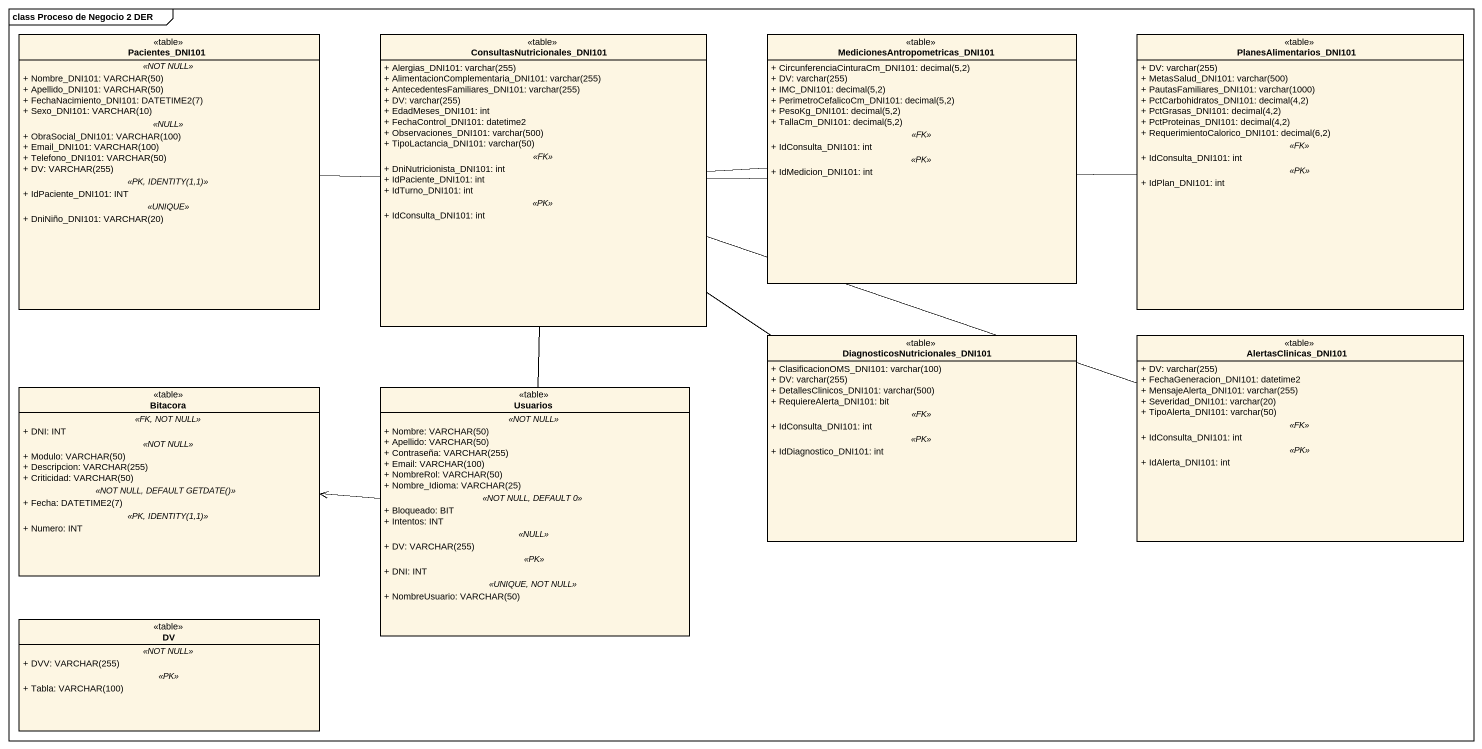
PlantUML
@startuml
mainframe class Proceso de Negocio 2 DER
hide circle
hide empty members
skinparam classAttributeIconSize 0
class Pacientes_DNI101 <<table>> {
  .. <<NOT NULL>> ..
  {field} + Nombre_DNI101: VARCHAR(50)
  {field} + Apellido_DNI101: VARCHAR(50)
  {field} + FechaNacimiento_DNI101: DATETIME2(7)
  {field} + Sexo_DNI101: VARCHAR(10)
  .. <<NULL>> ..
  {field} + ObraSocial_DNI101: VARCHAR(100)
  {field} + Email_DNI101: VARCHAR(100)
  {field} + Telefono_DNI101: VARCHAR(50)
  {field} + DV: VARCHAR(255)
  .. <<PK, IDENTITY(1,1)>> ..
  + IdPaciente_DNI101: INT
  .. <<UNIQUE>> ..
  {field} + DniNiño_DNI101: VARCHAR(20)
}
class "ConsultasNutricionales_DNI101" as ConsultasNutricionales <<table>> {
  {field} + Alergias_DNI101: varchar(255)
  {field} + AlimentacionComplementaria_DNI101: varchar(255)
  {field} + AntecedentesFamiliares_DNI101: varchar(255)
  {field} + DV: varchar(255)
  + EdadMeses_DNI101: int
  + FechaControl_DNI101: datetime2
  {field} + Observaciones_DNI101: varchar(500)
  {field} + TipoLactancia_DNI101: varchar(50)
  .. <<FK>> ..
  + DniNutricionista_DNI101: int
  + IdPaciente_DNI101: int
  + IdTurno_DNI101: int
  .. <<PK>> ..
  + IdConsulta_DNI101: int
}
class "MedicionesAntropometricas_DNI101" as MedicionesAntropometricas <<table>> {
  {field} + CircunferenciaCinturaCm_DNI101: decimal(5,2)
  {field} + DV: varchar(255)
  {field} + IMC_DNI101: decimal(5,2)
  {field} + PerimetroCefalicoCm_DNI101: decimal(5,2)
  {field} + PesoKg_DNI101: decimal(5,2)
  {field} + TallaCm_DNI101: decimal(5,2)
  .. <<FK>> ..
  + IdConsulta_DNI101: int
  .. <<PK>> ..
  + IdMedicion_DNI101: int
}
class PlanesAlimentarios_DNI101 <<table>> {
  {field} + DV: varchar(255)
  {field} + MetasSalud_DNI101: varchar(500)
  {field} + PautasFamiliares_DNI101: varchar(1000)
  {field} + PctCarbohidratos_DNI101: decimal(4,2)
  {field} + PctGrasas_DNI101: decimal(4,2)
  {field} + PctProteinas_DNI101: decimal(4,2)
  {field} + RequerimientoCalorico_DNI101: decimal(6,2)
  .. <<FK>> ..
  + IdConsulta_DNI101: int
  .. <<PK>> ..
  + IdPlan_DNI101: int
}
class "DiagnosticosNutricionales_DNI101" as DiagnosticosNutricionales <<table>> {
  {field} + ClasificacionOMS_DNI101: varchar(100)
  {field} + DV: varchar(255)
  {field} + DetallesClinicos_DNI101: varchar(500)
  + RequiereAlerta_DNI101: bit
  .. <<FK>> ..
  + IdConsulta_DNI101: int
  .. <<PK>> ..
  + IdDiagnostico_DNI101: int
}
class AlertasClinicas_DNI101 <<table>> {
  {field} + DV: varchar(255)
  + FechaGeneracion_DNI101: datetime2
  {field} + MensajeAlerta_DNI101: varchar(255)
  {field} + Severidad_DNI101: varchar(20)
  {field} + TipoAlerta_DNI101: varchar(50)
  .. <<FK>> ..
  + IdConsulta_DNI101: int
  .. <<PK>> ..
  + IdAlerta_DNI101: int
}
class Bitacora <<table>> {
  .. <<FK, NOT NULL>> ..
  + DNI: INT
  .. <<NOT NULL>> ..
  {field} + Modulo: VARCHAR(50)
  {field} + Descripcion: VARCHAR(255)
  {field} + Criticidad: VARCHAR(50)
  .. <<NOT NULL, DEFAULT GETDATE()>> ..
  {field} + Fecha: DATETIME2(7)
  .. <<PK, IDENTITY(1,1)>> ..
  + Numero: INT
}
class Usuarios <<table>> {
  .. <<NOT NULL>> ..
  {field} + Nombre: VARCHAR(50)
  {field} + Apellido: VARCHAR(50)
  {field} + Contraseña: VARCHAR(255)
  {field} + Email: VARCHAR(100)
  {field} + NombreRol: VARCHAR(50)
  {field} + Nombre_Idioma: VARCHAR(25)
  .. <<NOT NULL, DEFAULT 0>> ..
  + Bloqueado: BIT
  + Intentos: INT
  .. <<NULL>> ..
  {field} + DV: VARCHAR(255)
  .. <<PK>> ..
  + DNI: INT
  .. <<UNIQUE, NOT NULL>> ..
  {field} + NombreUsuario: VARCHAR(50)
}
class DV <<table>> {
  .. <<NOT NULL>> ..
  {field} + DVV: VARCHAR(255)
  .. <<PK>> ..
  {field} + Tabla: VARCHAR(100)
}
Pacientes_DNI101 -right- ConsultasNutricionales
ConsultasNutricionales -right- MedicionesAntropometricas
ConsultasNutricionales -right- PlanesAlimentarios_DNI101
ConsultasNutricionales -- DiagnosticosNutricionales
ConsultasNutricionales -right- AlertasClinicas_DNI101
Usuarios -up- ConsultasNutricionales
Usuarios -left-> Bitacora
@enduml
